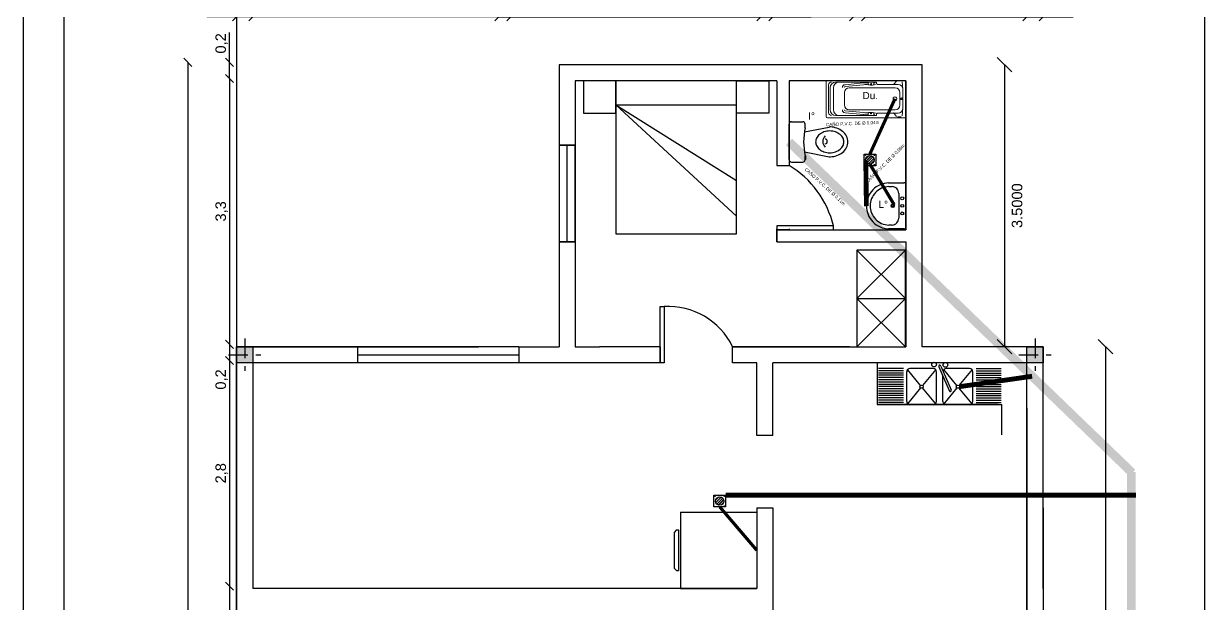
# Model space of a CAD drawing. Header units: millimetres. Extents: x 2439 to 2849, y 1282 to 1398.
# Drawn here: x 2698.82 to 2713.46, y 1345.9 to 1353.09 of the extents above; entities that cross this region are included whole.
import ezdxf

# ---------------------------------------------------------------- set-up
doc = ezdxf.new("R2010")
doc.units = ezdxf.units.MM
doc.linetypes.add('ACAD_ISO04W100', pattern=[30, 24, -3, 0, -3])
doc.linetypes.add('DASHDOT', pattern=[1, 0.5, -0.25, 0, -0.25])
for name, color, linetype in [('Desagues primarios', 1, 'Continuous'), ('Desagues secundarios', 36, 'Continuous'), ('HA', 80, 'Continuous'), ('Muro', 3, 'Continuous'), ('S.SECUNDARIO', 32, 'Continuous'), ('Ventanas', 6, 'Continuous')]:
    doc.layers.add(name, color=color, linetype=linetype)
doc.styles.get("Standard").update_dxf_attribs({"font": 'arial.ttf'})
doc.dimstyles.new('Joel', dxfattribs={"dimtxt": 0.13, "dimasz": 0.1, "dimexe": 1.25, "dimexo": 0.625, "dimgap": 0.0176, "dimtad": 1, "dimtxsty": 'Standard', "dimblk": 'OBLIQUE', "dimcen": 2.5, "dimse1": 1, "dimse2": 1, "dimclre": 256, "dimadec": 0, "dimazin": 0, "dimtfac": 1, "dimtmove": 0, "dimatfit": 3, "dimldrblk": 'OBLIQUE', "dimfxl": 1, "dimarcsym": 0})
doc.dimstyles.get("Standard").update_dxf_attribs({"dimtxt": 0.13, "dimasz": 0.18, "dimexe": 0.18, "dimexo": 0.0625, "dimgap": 0.09, "dimtad": 2, "dimdec": 4, "dimzin": 0, "dimdsep": 46, "dimtxsty": 'Standard', "dimblk": 'OBLIQUE', "dimcen": 0.09, "dimse1": 1, "dimse2": 1, "dimadec": 0, "dimazin": 0, "dimtfac": 1, "dimtdec": 4, "dimtofl": 0, "dimtmove": 1, "dimatfit": 0, "dimldrblk": 'OBLIQUE', "dimfxl": 1, "dimtolj": 1, "dimtzin": 0, "dimarcsym": 0})

# ---------------------------------------------------------------- blocks, each defined once
blk = doc.blocks.new('MATRI-01')
for p, q in [((-0.736, 0.984), (-1.136, 0.984)), ((-1.136, 0.984), (-1.136, 0.584)), ((0.764, 0.984), (-0.736, 0.984)), ((-0.736, 0.984), (-0.736, -0.916)), ((-0.736, 0.584), (-0.736, 0.984)), ((0.764, -0.916), (0.764, 0.984)), ((0.764, 0.984), (1.164, 0.984)), ((0.764, 0.584), (0.764, 0.984)), ((1.164, 0.984), (1.164, 0.584)), ((-0.736, 0.684), (0.764, 0.684)), ((-0.736, 0.684), (0.764, -0.255)), ((-0.736, 0.684), (0.764, -0.695)), ((-1.136, 0.584), (-0.736, 0.584)), ((1.164, 0.584), (0.764, 0.584)), ((-0.736, -0.916), (0.764, -0.916))]:
    blk.add_line(p, q)
blk = doc.blocks.new('Armario chico')
for points in [[(2.101, -0.462), (0.901, -0.462), (0.901, -1.062), (2.101, -1.062), (2.101, -0.462)], [(0.901, -0.462), (1.501, -1.062)], [(1.501, -0.462), (0.901, -1.062)], [(1.501, -0.462), (1.501, -1.062)], [(1.501, -0.462), (2.101, -1.062)], [(2.101, -0.462), (1.501, -1.062)]]:
    blk.add_lwpolyline(points)
blk = doc.blocks.new('Col20x20')
at = {"layer": 'HA'}
h = blk.add_hatch(color=256, dxfattribs=at)
h.dxf.hatch_style = 1
h.paths.add_polyline_path([(-0.1, 0.1), (-0.1, -0.1), (0.1, -0.1), (0.1, 0.1)])
for p, q in [((-0.1, 0.1), (0.1, 0.1)), ((-0.1, -0.1), (-0.1, 0.1)), ((0.1, 0.1), (-0.1, 0.1)), ((0.1, 0.1), (0.1, -0.1)), ((0.1, -0.1), (-0.1, -0.1))]:
    blk.add_line(p, q)
at = {"linetype": 'ACAD_ISO04W100', "ltscale": 0.01}
for points in [[(0, 0.2), (0, -0.2)], [(-0.2, 0), (0.2, 0)]]:
    blk.add_lwpolyline(points, dxfattribs=at)
blk = doc.blocks.new('LAVADORA')
for p, q in [((-0.3, -0.6), (-0.3, 0)), ((-0.3, 0), (0.3, 0)), ((0.3, -0.6), (0.3, 0)), ((-0.3, -0.6), (0.3, -0.6)), ((-0.16, -0.615), (0.16, -0.615)), ((-0.16, -0.63), (-0.16, -0.615)), ((-0.16, -0.63), (-0.14, -0.65)), ((0.16, -0.63), (0.14, -0.65)), ((0.16, -0.63), (0.16, -0.615)), ((-0.14, -0.65), (0.14, -0.65))]:
    blk.add_line(p, q)
blk = doc.blocks.new('_Oblique')
at = {"color": 0, "linetype": 'ByBlock', "lineweight": -2}
blk.add_line((-0.5, -0.5), (0.5, 0.5), dxfattribs=at)
blk = doc.blocks.new('*D10')
at = {"color": 0, "lineweight": -2, "transparency": 16777216}
blk.add_line((2710.978, 1352.583), (2710.978, 1349.083), dxfattribs=at)
at = {"layer": 'Defpoints', "color": 0, "transparency": 16777216}
for p in [(2709.956, 1352.583), (2709.956, 1349.083), (2710.978, 1349.083)]:
    blk.add_point(p, dxfattribs=at)
at = {"color": 0, "lineweight": -2, "transparency": 16777216, "xscale": 0.18, "yscale": 0.18, "zscale": 0.18}
for p, rotation in [((2710.978, 1352.583), 90), ((2710.978, 1349.083), 270)]:
    blk.add_blockref('_Oblique', p, dxfattribs=dict(at, rotation=rotation))
at = {"color": 0, "transparency": 16777216, "insert": (2711.134, 1350.833), "char_height": 0.13, "attachment_point": 5, "rotation": 90}
blk.add_mtext('\\A1;3.5000', dxfattribs=at)
blk = doc.blocks.new('*D11')
at = {"color": 0, "lineweight": -2, "transparency": 16777216}
blk.add_line((2712.23, 1349.083), (2712.23, 1334.67), dxfattribs=at)
at = {"layer": 'Defpoints', "color": 0, "transparency": 16777216}
for p in [(2711.456, 1349.083), (2711.456, 1334.67), (2712.23, 1334.67)]:
    blk.add_point(p, dxfattribs=at)
at = {"color": 0, "lineweight": -2, "transparency": 16777216, "xscale": 0.18, "yscale": 0.18, "zscale": 0.18}
for p, rotation in [((2712.23, 1349.083), 90), ((2712.23, 1334.67), 270)]:
    blk.add_blockref('_Oblique', p, dxfattribs=dict(at, rotation=rotation))
at = {"color": 0, "transparency": 16777216, "insert": (2712.386, 1341.876), "char_height": 0.13, "attachment_point": 5, "rotation": 90}
blk.add_mtext('\\A1;14.4130', dxfattribs=at)
blk = doc.blocks.new('TARJA')
for p, q in [((-0.45, 0.524), (-0.76, 0.524)), ((-0.45, 0.496), (-0.76, 0.496)), ((-0.45, 0.468), (-0.76, 0.468)), ((-0.45, 0.44), (-0.76, 0.44)), ((-0.41, 0.486), (-0.41, 0.116)), ((-0.4, 0.513), (-0.238, 0.316)), ((-0.37, 0.526), (-0.08, 0.526)), ((-0.212, 0.316), (-0.051, 0.513)), ((-0.04, 0.486), (-0.04, 0.171)), ((0.04, 0.486), (0.04, 0.116)), ((0.05, 0.513), (0.212, 0.316)), ((0.08, 0.526), (0.37, 0.526)), ((0.238, 0.316), (0.399, 0.513)), ((0.41, 0.486), (0.41, 0.116)), ((0.45, 0.524), (0.76, 0.524)), ((0.45, 0.496), (0.76, 0.496)), ((0.45, 0.468), (0.76, 0.468)), ((0.45, 0.44), (0.76, 0.44)), ((-0.45, 0.412), (-0.76, 0.412)), ((-0.45, 0.384), (-0.76, 0.384)), ((-0.45, 0.356), (-0.76, 0.356)), ((-0.45, 0.328), (-0.76, 0.328)), ((-0.45, 0.3), (-0.76, 0.3)), ((-0.013, 0.046), (-0.14, 0.339)), ((0.01, 0.056), (-0.117, 0.349)), ((0.45, 0.412), (0.76, 0.412)), ((0.45, 0.384), (0.76, 0.384)), ((0.45, 0.356), (0.76, 0.356)), ((0.45, 0.328), (0.76, 0.328)), ((0.45, 0.3), (0.76, 0.3)), ((-0.45, 0.272), (-0.76, 0.272)), ((-0.45, 0.244), (-0.76, 0.244)), ((-0.45, 0.216), (-0.76, 0.216)), ((-0.45, 0.188), (-0.76, 0.188)), ((-0.45, 0.16), (-0.76, 0.16)), ((-0.4, 0.089), (-0.238, 0.285)), ((-0.212, 0.285), (-0.051, 0.089)), ((0.05, 0.089), (0.212, 0.285)), ((0.238, 0.285), (0.399, 0.089)), ((0.45, 0.272), (0.76, 0.272)), ((0.45, 0.244), (0.76, 0.244)), ((0.45, 0.216), (0.76, 0.216)), ((0.45, 0.188), (0.76, 0.188)), ((0.45, 0.16), (0.76, 0.16)), ((-0.45, 0.132), (-0.76, 0.132)), ((-0.45, 0.104), (-0.76, 0.104)), ((-0.45, 0.076), (-0.76, 0.076)), ((-0.37, 0.076), (-0.08, 0.076)), ((0.08, 0.076), (0.37, 0.076)), ((0.45, 0.132), (0.76, 0.132)), ((0.45, 0.104), (0.76, 0.104)), ((0.45, 0.076), (0.76, 0.076))]:
    blk.add_line(p, q)
for centre, radius in [((-0.225, 0.301), 0.02), ((0.225, 0.301), 0.02), ((-0.071, 0.031), 0.0289), ((0.071, 0.027), 0.0289)]:
    blk.add_circle(centre, radius)
for centre, radius, start, end in [((-0.37, 0.486), 0.04, 89.9999, 179.9999), ((-0.08, 0.486), 0.04, 359.9999, 89.9999), ((0.08, 0.486), 0.04, 89.9999, 179.9999), ((0.37, 0.486), 0.04, 359.9999, 89.9999), ((-0.13, 0.348), 0.0134, 3.3944, 221.8621), ((-0.37, 0.116), 0.04, 179.9999, 269.9999), ((-0.08, 0.116), 0.04, 269.9999, 350.0333), ((0, 0.047), 0.0134, 184.9182, 43.3859), ((0.08, 0.116), 0.04, 179.9999, 269.9999), ((0.37, 0.116), 0.04, 269.9999, 359.9999)]:
    blk.add_arc(centre, radius, start, end)
blk = doc.blocks.new('OLIMPICO')
for p, q in [((-0.22, 0), (0.22, 0)), ((-0.25, -0.03), (-0.25, -0.17)), ((0.25, -0.03), (0.25, -0.17)), ((-0.22, -0.21), (-0.22, -0.2)), ((-0.22, -0.2), (-0.174, -0.2)), ((-0.22, -0.21), (-0.174, -0.21)), ((-0.125, -0.19), (-0.184, -0.498)), ((-0.174, -0.21), (-0.174, -0.2)), ((0.125, -0.19), (0.184, -0.498)), ((0.174, -0.2), (0.22, -0.2))]:
    blk.add_line(p, q)
blk.add_lwpolyline([(0.135, -0.505, 0.082248), (0.123, -0.433, 0.090216), (0.092, -0.378, 0.104374), (0.046, -0.341, 0.117198), (0, -0.33, 0.117198), (-0.046, -0.341, 0.104374), (-0.092, -0.378, 0.090216), (-0.123, -0.433, 0.082248), (-0.135, -0.505, 0.082248), (-0.123, -0.577, 0.090216), (-0.092, -0.632, 0.104374), (-0.046, -0.669, 0.117198), (0, -0.68, 0.117198), (0.046, -0.669, 0.104374), (0.092, -0.632, 0.090216), (0.123, -0.577, 0.082248)], format="xyb", close=True)
for centre, radius, start, end in [((-0.22, -0.03), 0.03, 90, 180), ((0.22, -0.03), 0.03, 0, 90), ((-0.22, -0.17), 0.03, 180, 270), ((0, -0.959), 0.778, 77.0459, 102.9541), ((0.22, -0.17), 0.03, 270, 360), ((0.004, -0.515), 0.0974, 44.2364, 135.7636), ((-0.115, -0.511), 0.0699, 169.2058, 181.7274), ((0.088, -0.505), 0.273, 181.7274, 198.8076), ((0.005, -0.443), 0.0312, 191.104, 348.884), ((-0.088, -0.505), 0.273, 341.1924, 358.2726), ((0.115, -0.511), 0.0699, 358.2726, 10.7942), ((0.045, -0.52), 0.227, 198.8076, 219.4278), ((0.017, -0.542), 0.192, 219.4278, 243.2623), ((0, -0.577), 0.153, 243.2623, 270), ((0, -0.577), 0.153, 270, 296.7377), ((-0.017, -0.542), 0.192, 296.7377, 320.5722), ((-0.045, -0.52), 0.227, 320.5722, 341.1924)]:
    blk.add_arc(centre, radius, start, end)
blk = doc.blocks.new('*D42')
at = {"color": 0, "lineweight": -2, "transparency": 16777216}
for p, q in [((2701.456, 1353.175), (2701.086, 1353.175)), ((2701.656, 1353.175), (2701.456, 1353.175))]:
    blk.add_line(p, q, dxfattribs=at)
at = {"layer": 'Defpoints', "color": 0, "transparency": 16777216}
for p in [(2701.456, 1353.175), (2701.456, 1349.112), (2701.656, 1349.112)]:
    blk.add_point(p, dxfattribs=at)
at = {"color": 0, "lineweight": -2, "transparency": 16777216, "xscale": 0.1, "yscale": 0.1, "zscale": 0.1, "rotation": 180}
blk.add_blockref('_Oblique', (2701.456, 1353.175), dxfattribs=at)
at = {"color": 0, "lineweight": -2, "transparency": 16777216, "xscale": 0.1, "yscale": 0.1, "zscale": 0.1}
blk.add_blockref('_Oblique', (2701.656, 1353.175), dxfattribs=at)
at = {"color": 0, "transparency": 16777216, "insert": (2701.221, 1353.27), "char_height": 0.13, "attachment_point": 5}
blk.add_mtext('0,2', dxfattribs=at)
blk = doc.blocks.new('*D43')
at = {"color": 0, "lineweight": -2, "transparency": 16777216}
blk.add_line((2704.706, 1353.175), (2701.656, 1353.175), dxfattribs=at)
at = {"layer": 'Defpoints', "color": 0, "transparency": 16777216}
for p in [(2701.656, 1353.175), (2701.656, 1345.912), (2704.706, 1345.912)]:
    blk.add_point(p, dxfattribs=at)
at = {"color": 0, "lineweight": -2, "transparency": 16777216, "xscale": 0.1, "yscale": 0.1, "zscale": 0.1, "rotation": 180}
blk.add_blockref('_Oblique', (2701.656, 1353.175), dxfattribs=at)
at = {"color": 0, "lineweight": -2, "transparency": 16777216, "xscale": 0.1, "yscale": 0.1, "zscale": 0.1}
blk.add_blockref('_Oblique', (2704.706, 1353.175), dxfattribs=at)
at = {"color": 0, "transparency": 16777216, "insert": (2703.181, 1353.27), "char_height": 0.13, "attachment_point": 5}
blk.add_mtext('3,05', dxfattribs=at)
blk = doc.blocks.new('*D44')
at = {"color": 0, "lineweight": -2, "transparency": 16777216}
for p, q in [((2704.706, 1353.175), (2704.856, 1353.175)), ((2704.856, 1353.175), (2705.33, 1353.175))]:
    blk.add_line(p, q, dxfattribs=at)
at = {"layer": 'Defpoints', "color": 0, "transparency": 16777216}
for p in [(2704.856, 1353.175), (2704.706, 1345.912), (2704.856, 1345.912)]:
    blk.add_point(p, dxfattribs=at)
at = {"color": 0, "lineweight": -2, "transparency": 16777216, "xscale": 0.1, "yscale": 0.1, "zscale": 0.1, "rotation": 180}
blk.add_blockref('_Oblique', (2704.706, 1353.175), dxfattribs=at)
at = {"color": 0, "lineweight": -2, "transparency": 16777216, "xscale": 0.1, "yscale": 0.1, "zscale": 0.1}
blk.add_blockref('_Oblique', (2704.856, 1353.175), dxfattribs=at)
at = {"color": 0, "transparency": 16777216, "insert": (2705.143, 1353.27), "char_height": 0.13, "attachment_point": 5}
blk.add_mtext('0,15', dxfattribs=at)
blk = doc.blocks.new('*D45')
at = {"color": 0, "lineweight": -2, "transparency": 16777216}
blk.add_line((2704.856, 1353.175), (2707.956, 1353.175), dxfattribs=at)
at = {"layer": 'Defpoints', "color": 0, "transparency": 16777216}
for p in [(2707.956, 1353.175), (2704.856, 1345.912), (2707.956, 1345.912)]:
    blk.add_point(p, dxfattribs=at)
at = {"color": 0, "lineweight": -2, "transparency": 16777216, "xscale": 0.1, "yscale": 0.1, "zscale": 0.1, "rotation": 180}
blk.add_blockref('_Oblique', (2704.856, 1353.175), dxfattribs=at)
at = {"color": 0, "lineweight": -2, "transparency": 16777216, "xscale": 0.1, "yscale": 0.1, "zscale": 0.1}
blk.add_blockref('_Oblique', (2707.956, 1353.175), dxfattribs=at)
at = {"color": 0, "transparency": 16777216, "insert": (2706.406, 1353.27), "char_height": 0.13, "attachment_point": 5}
blk.add_mtext('3,1', dxfattribs=at)
blk = doc.blocks.new('*D46')
at = {"color": 0, "lineweight": -2, "transparency": 16777216}
for p, q in [((2707.956, 1353.175), (2708.106, 1353.175)), ((2708.106, 1353.175), (2708.58, 1353.175))]:
    blk.add_line(p, q, dxfattribs=at)
at = {"layer": 'Defpoints', "color": 0, "transparency": 16777216}
for p in [(2708.106, 1353.175), (2707.956, 1345.912), (2708.106, 1345.912)]:
    blk.add_point(p, dxfattribs=at)
at = {"color": 0, "lineweight": -2, "transparency": 16777216, "xscale": 0.1, "yscale": 0.1, "zscale": 0.1, "rotation": 180}
blk.add_blockref('_Oblique', (2707.956, 1353.175), dxfattribs=at)
at = {"color": 0, "lineweight": -2, "transparency": 16777216, "xscale": 0.1, "yscale": 0.1, "zscale": 0.1}
blk.add_blockref('_Oblique', (2708.106, 1353.175), dxfattribs=at)
at = {"color": 0, "transparency": 16777216, "insert": (2708.393, 1353.27), "char_height": 0.13, "attachment_point": 5}
blk.add_mtext('0,15', dxfattribs=at)
blk = doc.blocks.new('*D47')
at = {"color": 0, "lineweight": -2, "transparency": 16777216}
blk.add_line((2709.106, 1353.175), (2708.106, 1353.175), dxfattribs=at)
at = {"layer": 'Defpoints', "color": 0, "transparency": 16777216}
for p in [(2708.106, 1353.175), (2708.106, 1340.199), (2709.106, 1340.199)]:
    blk.add_point(p, dxfattribs=at)
at = {"color": 0, "lineweight": -2, "transparency": 16777216, "xscale": 0.1, "yscale": 0.1, "zscale": 0.1, "rotation": 180}
blk.add_blockref('_Oblique', (2708.106, 1353.175), dxfattribs=at)
at = {"color": 0, "lineweight": -2, "transparency": 16777216, "xscale": 0.1, "yscale": 0.1, "zscale": 0.1}
blk.add_blockref('_Oblique', (2709.106, 1353.175), dxfattribs=at)
at = {"color": 0, "transparency": 16777216, "insert": (2708.606, 1353.258), "char_height": 0.13, "attachment_point": 5}
blk.add_mtext('1', dxfattribs=at)
blk = doc.blocks.new('*D48')
at = {"color": 0, "lineweight": -2, "transparency": 16777216}
for p, q in [((2709.106, 1353.175), (2708.632, 1353.175)), ((2709.256, 1353.175), (2709.106, 1353.175))]:
    blk.add_line(p, q, dxfattribs=at)
at = {"layer": 'Defpoints', "color": 0, "transparency": 16777216}
for p in [(2709.106, 1353.175), (2709.106, 1340.049), (2709.256, 1340.049)]:
    blk.add_point(p, dxfattribs=at)
at = {"color": 0, "lineweight": -2, "transparency": 16777216, "xscale": 0.1, "yscale": 0.1, "zscale": 0.1, "rotation": 180}
blk.add_blockref('_Oblique', (2709.106, 1353.175), dxfattribs=at)
at = {"color": 0, "lineweight": -2, "transparency": 16777216, "xscale": 0.1, "yscale": 0.1, "zscale": 0.1}
blk.add_blockref('_Oblique', (2709.256, 1353.175), dxfattribs=at)
at = {"color": 0, "transparency": 16777216, "insert": (2708.819, 1353.27), "char_height": 0.13, "attachment_point": 5}
blk.add_mtext('0,15', dxfattribs=at)
blk = doc.blocks.new('*D49')
at = {"color": 0, "lineweight": -2, "transparency": 16777216}
blk.add_line((2709.256, 1353.175), (2711.256, 1353.175), dxfattribs=at)
at = {"layer": 'Defpoints', "color": 0, "transparency": 16777216}
for p in [(2711.256, 1353.175), (2709.256, 1340.049), (2711.256, 1340.049)]:
    blk.add_point(p, dxfattribs=at)
at = {"color": 0, "lineweight": -2, "transparency": 16777216, "xscale": 0.1, "yscale": 0.1, "zscale": 0.1, "rotation": 180}
blk.add_blockref('_Oblique', (2709.256, 1353.175), dxfattribs=at)
at = {"color": 0, "lineweight": -2, "transparency": 16777216, "xscale": 0.1, "yscale": 0.1, "zscale": 0.1}
blk.add_blockref('_Oblique', (2711.256, 1353.175), dxfattribs=at)
at = {"color": 0, "transparency": 16777216, "insert": (2710.256, 1353.258), "char_height": 0.13, "attachment_point": 5}
blk.add_mtext('2', dxfattribs=at)
blk = doc.blocks.new('*D50')
at = {"color": 0, "lineweight": -2, "transparency": 16777216}
for p, q in [((2711.256, 1353.175), (2711.456, 1353.175)), ((2711.456, 1353.175), (2711.827, 1353.175))]:
    blk.add_line(p, q, dxfattribs=at)
at = {"layer": 'Defpoints', "color": 0, "transparency": 16777216}
for p in [(2711.456, 1353.175), (2711.256, 1348.912), (2711.456, 1348.912)]:
    blk.add_point(p, dxfattribs=at)
at = {"color": 0, "lineweight": -2, "transparency": 16777216, "xscale": 0.1, "yscale": 0.1, "zscale": 0.1, "rotation": 180}
blk.add_blockref('_Oblique', (2711.256, 1353.175), dxfattribs=at)
at = {"color": 0, "lineweight": -2, "transparency": 16777216, "xscale": 0.1, "yscale": 0.1, "zscale": 0.1}
blk.add_blockref('_Oblique', (2711.456, 1353.175), dxfattribs=at)
at = {"color": 0, "transparency": 16777216, "insert": (2711.691, 1353.27), "char_height": 0.13, "attachment_point": 5}
blk.add_mtext('0,2', dxfattribs=at)
blk = doc.blocks.new('*D51')
at = {"color": 0, "lineweight": -2, "transparency": 16777216}
for p, q in [((2701.367, 1352.612), (2701.367, 1352.982)), ((2701.367, 1352.412), (2701.367, 1352.612))]:
    blk.add_line(p, q, dxfattribs=at)
at = {"layer": 'Defpoints', "color": 0, "transparency": 16777216}
for p in [(2701.367, 1352.612), (2706.126, 1352.612), (2706.126, 1352.412)]:
    blk.add_point(p, dxfattribs=at)
at = {"color": 0, "lineweight": -2, "transparency": 16777216, "xscale": 0.1, "yscale": 0.1, "zscale": 0.1}
for p, rotation in [((2701.367, 1352.612), 90), ((2701.367, 1352.412), 270)]:
    blk.add_blockref('_Oblique', p, dxfattribs=dict(at, rotation=rotation))
at = {"color": 0, "transparency": 16777216, "insert": (2701.271, 1352.847), "char_height": 0.13, "attachment_point": 5, "rotation": 90}
blk.add_mtext('0,2', dxfattribs=at)
blk = doc.blocks.new('*D52')
at = {"color": 0, "lineweight": -2, "transparency": 16777216}
blk.add_line((2701.367, 1352.412), (2701.367, 1349.112), dxfattribs=at)
at = {"layer": 'Defpoints', "color": 0, "transparency": 16777216}
for p in [(2706.126, 1352.412), (2701.367, 1349.112), (2706.126, 1349.112)]:
    blk.add_point(p, dxfattribs=at)
at = {"color": 0, "lineweight": -2, "transparency": 16777216, "xscale": 0.1, "yscale": 0.1, "zscale": 0.1}
for p, rotation in [((2701.367, 1352.412), 90), ((2701.367, 1349.112), 270)]:
    blk.add_blockref('_Oblique', p, dxfattribs=dict(at, rotation=rotation))
at = {"color": 0, "transparency": 16777216, "insert": (2701.271, 1350.762), "char_height": 0.13, "attachment_point": 5, "rotation": 90}
blk.add_mtext('3,3', dxfattribs=at)
blk = doc.blocks.new('*D53')
at = {"color": 0, "lineweight": -2, "transparency": 16777216}
for p, q in [((2701.367, 1349.112), (2701.367, 1348.912)), ((2701.367, 1348.912), (2701.367, 1348.541))]:
    blk.add_line(p, q, dxfattribs=at)
at = {"layer": 'Defpoints', "color": 0, "transparency": 16777216}
for p in [(2706.126, 1349.112), (2701.367, 1348.912), (2706.126, 1348.912)]:
    blk.add_point(p, dxfattribs=at)
at = {"color": 0, "lineweight": -2, "transparency": 16777216, "xscale": 0.1, "yscale": 0.1, "zscale": 0.1}
for p, rotation in [((2701.367, 1349.112), 90), ((2701.367, 1348.912), 270)]:
    blk.add_blockref('_Oblique', p, dxfattribs=dict(at, rotation=rotation))
at = {"color": 0, "transparency": 16777216, "insert": (2701.271, 1348.676), "char_height": 0.13, "attachment_point": 5, "rotation": 90}
blk.add_mtext('0,2', dxfattribs=at)
blk = doc.blocks.new('*D54')
at = {"color": 0, "lineweight": -2, "transparency": 16777216}
blk.add_line((2701.367, 1348.912), (2701.367, 1346.112), dxfattribs=at)
at = {"layer": 'Defpoints', "color": 0, "transparency": 16777216}
for p in [(2707.176, 1348.912), (2701.367, 1346.112), (2707.176, 1346.112)]:
    blk.add_point(p, dxfattribs=at)
at = {"color": 0, "lineweight": -2, "transparency": 16777216, "xscale": 0.1, "yscale": 0.1, "zscale": 0.1}
for p, rotation in [((2701.367, 1348.912), 90), ((2701.367, 1346.112), 270)]:
    blk.add_blockref('_Oblique', p, dxfattribs=dict(at, rotation=rotation))
at = {"color": 0, "transparency": 16777216, "insert": (2701.271, 1347.512), "char_height": 0.13, "attachment_point": 5, "rotation": 90}
blk.add_mtext('2,8', dxfattribs=at)
blk = doc.blocks.new('*D55')
at = {"color": 0, "lineweight": -2, "transparency": 16777216}
blk.add_line((2701.367, 1346.112), (2701.367, 1345.126), dxfattribs=at)
at = {"layer": 'Defpoints', "color": 0, "transparency": 16777216}
for p in [(2708.576, 1346.112), (2701.367, 1345.126), (2708.576, 1345.126)]:
    blk.add_point(p, dxfattribs=at)
at = {"color": 0, "lineweight": -2, "transparency": 16777216, "xscale": 0.1, "yscale": 0.1, "zscale": 0.1}
for p, rotation in [((2701.367, 1346.112), 90), ((2701.367, 1345.126), 270)]:
    blk.add_blockref('_Oblique', p, dxfattribs=dict(at, rotation=rotation))
at = {"color": 0, "transparency": 16777216, "insert": (2701.271, 1345.619), "char_height": 0.13, "attachment_point": 5, "rotation": 90}
blk.add_mtext('0,99', dxfattribs=at)
blk = doc.blocks.new('*D61')
at = {"color": 0, "lineweight": -2, "transparency": 16777216}
blk.add_line((2700.852, 1352.612), (2700.852, 1334.699), dxfattribs=at)
at = {"layer": 'Defpoints', "color": 0, "transparency": 16777216}
for p in [(2705.926, 1352.612), (2700.852, 1334.699), (2705.926, 1334.699)]:
    blk.add_point(p, dxfattribs=at)
at = {"color": 0, "lineweight": -2, "transparency": 16777216, "xscale": 0.1, "yscale": 0.1, "zscale": 0.1}
for p, rotation in [((2700.852, 1352.612), 90), ((2700.852, 1334.699), 270)]:
    blk.add_blockref('_Oblique', p, dxfattribs=dict(at, rotation=rotation))
at = {"color": 0, "transparency": 16777216, "insert": (2700.756, 1343.655), "char_height": 0.13, "attachment_point": 5, "rotation": 90}
blk.add_mtext('17,91', dxfattribs=at)
blk = doc.blocks.new('*D41')
at = {"color": 0, "lineweight": -2, "transparency": 16777216}
blk.add_line((2711.926, 1353.718), (2701.926, 1353.718), dxfattribs=at)
at = {"layer": 'Defpoints', "color": 0, "transparency": 16777216}
for p in [(2701.926, 1353.718), (2701.926, 1349.112), (2711.926, 1349.112)]:
    blk.add_point(p, dxfattribs=at)
at = {"color": 0, "lineweight": -2, "transparency": 16777216, "xscale": 0.1, "yscale": 0.1, "zscale": 0.1, "rotation": 180}
blk.add_blockref('_Oblique', (2701.926, 1353.718), dxfattribs=at)
at = {"color": 0, "lineweight": -2, "transparency": 16777216, "xscale": 0.1, "yscale": 0.1, "zscale": 0.1}
blk.add_blockref('_Oblique', (2711.926, 1353.718), dxfattribs=at)
at = {"color": 0, "transparency": 16777216, "insert": (2706.926, 1353.802), "char_height": 0.13, "attachment_point": 5}
blk.add_mtext('10', dxfattribs=at)

msp = doc.modelspace()

# ---------------------------------------------------------------- hatches: boundary and pattern name
at = {"layer": 'S.SECUNDARIO', "ltscale": 0.6}
h = msp.add_hatch(dxfattribs=at)
h.set_pattern_fill('JIS_LC_8', color=256, scale=0.002891, style=0)
h.set_pattern_definition([(45, (2709.255892, 1351.348594), (-0.0159453, 0.0159453), []), (45, (2709.257048, 1351.348594), (-0.0159453, 0.0159453), [])])
h.paths.add_polyline_path([(2709.25589, 1351.40111, 1), (2709.36092, 1351.40111, 1)])
h = msp.add_hatch(dxfattribs=at)
h.set_pattern_fill('JIS_LC_8', color=256, scale=0.002891, style=0)
h.set_pattern_definition([(45, (2707.393803, 1347.115086), (-0.0159453, 0.0159453), []), (45, (2707.39496, 1347.115086), (-0.0159453, 0.0159453), [])])
h.paths.add_polyline_path([(2707.3938, 1347.1676, 1), (2707.49883, 1347.1676, 1)])

# ---------------------------------------------------------------- linework, layer by layer
at = {"ltscale": 0.01}
for p, q in [((2698.81504, 1326.2896), (2698.81504, 1357.21825)), ((2699.31504, 1356.71825), (2699.31504, 1326.7896))]:
    msp.add_line(p, q, dxfattribs=at)
for p, q in [((2701.45606, 1354.32318), (2701.45606, 1329.32318)), ((2713.45606, 1354.32318), (2713.45606, 1329.32318)), ((2709.75606, 1352.38252), (2709.45606, 1352.38252)), ((2708.15606, 1351.33252), (2708.30606, 1351.33252)), ((2709.5407, 1351.11643), (2709.7291, 1351.11643)), ((2709.75606, 1351.08947), (2709.75606, 1350.572)), ((2709.54145, 1351.07), (2709.58339, 1351.07)), ((2709.58339, 1351.07), (2709.58339, 1351.07)), ((2709.66576, 1350.98538), (2709.66576, 1350.6761)), ((2708.85606, 1350.58252), (2708.15606, 1350.58252)), ((2708.15606, 1350.58252), (2708.15606, 1350.53252)), ((2708.30606, 1350.53252), (2708.15606, 1350.53252)), ((2708.15606, 1350.53252), (2708.85606, 1350.53252)), ((2708.85606, 1350.53252), (2708.85606, 1350.58252)), ((2709.7291, 1350.54505), (2709.5407, 1350.54505)), ((2709.58339, 1350.59222), (2709.54145, 1350.59222)), ((2706.70606, 1348.88252), (2706.70606, 1349.58252)), ((2706.70606, 1349.58252), (2706.75606, 1349.58252)), ((2706.75606, 1349.58252), (2706.75606, 1348.88252)), ((2706.75606, 1348.88252), (2706.70606, 1348.88252)), ((2709.39961, 1348.88786), (2709.39961, 1348.3637)), ((2709.39961, 1348.3637), (2710.94361, 1348.3637)), ((2710.89928, 1348.3637), (2709.4148, 1348.3637)), ((2710.94361, 1347.98961), (2710.94361, 1348.3637)), ((2711.25606, 1348.31932), (2711.25606, 1345.6598))]:
    msp.add_line(p, q)
at = {"lineweight": 0}
for p, q in [((2708.76688, 1352.15982), (2708.76688, 1352.37954)), ((2708.79657, 1352.15982), (2708.79657, 1352.33203)), ((2708.81439, 1352.15982), (2708.81439, 1352.2964)), ((2708.85595, 1352.15982), (2708.85595, 1352.2964)), ((2708.88564, 1352.36766), (2709.37927, 1352.36766)), ((2709.22709, 1352.35555), (2709.00011, 1352.33425)), ((2709.23075, 1352.33203), (2709.00233, 1352.3106)), ((2709.05192, 1352.2964), (2709.62199, 1352.2964)), ((2709.28912, 1352.34333), (2709.28912, 1352.36766)), ((2709.35873, 1352.36766), (2709.35803, 1352.34183)), ((2709.40227, 1352.33797), (2709.65762, 1352.33797)), ((2709.64016, 1352.37843), (2709.60989, 1352.3436)), ((2709.6981, 1352.38252), (2709.64913, 1352.38252)), ((2709.717, 1352.27858), (2709.70995, 1352.37154)), ((2709.717, 1352.27858), (2709.717, 1352.15982)), ((2708.76688, 1352.15982), (2708.76688, 1351.9401)), ((2708.79657, 1352.15982), (2708.79657, 1351.98761)), ((2708.81439, 1352.15982), (2708.81439, 1352.02324)), ((2708.85595, 1352.15982), (2708.85595, 1352.02324)), ((2708.99253, 1352.15982), (2708.99253, 1352.23702)), ((2708.99253, 1352.15982), (2708.99253, 1352.08262)), ((2709.68137, 1352.23702), (2709.68137, 1352.15982)), ((2709.68137, 1352.08262), (2709.68137, 1352.15982)), ((2709.717, 1352.04105), (2709.717, 1352.15982)), ((2709.22853, 1351.96396), (2709.00011, 1351.98539)), ((2709.23075, 1351.98761), (2709.00233, 1352.00904)), ((2709.05192, 1352.02324), (2709.62199, 1352.02324)), ((2709.28912, 1351.97631), (2709.28912, 1351.95198)), ((2709.35855, 1351.95198), (2709.35785, 1351.9778)), ((2709.40227, 1351.98167), (2709.65762, 1351.98167)), ((2709.64016, 1351.94121), (2709.60989, 1351.97604)), ((2709.717, 1352.04105), (2709.70995, 1351.9481)), ((2708.78469, 1351.92229), (2709.75857, 1351.92229)), ((2708.88564, 1351.95198), (2709.37927, 1351.95198)), ((2709.6981, 1351.93712), (2709.64913, 1351.93712))]:
    msp.add_line(p, q, dxfattribs=at)
msp.add_lwpolyline([(2709.5407, 1351.11643, 0.19406609), (2709.34538, 1351.02934, 0.19406609), (2709.26512, 1350.83111, 0.19440588), (2709.34512, 1350.6324, 0.19440588), (2709.5407, 1350.54505)], format="xyb")
for centre in [(2709.32252, 1352.34127), (2709.32252, 1351.97837)]:
    msp.add_circle(centre, 0.00656, dxfattribs=at)
for centre, radius in [((2709.70987, 1350.92434), 0.01835), ((2709.592, 1350.83148), 0.02166), ((2709.592, 1350.83148), 0.01117), ((2709.70987, 1350.83111), 0.01797), ((2709.70987, 1350.7375), 0.01797)]:
    msp.add_circle(centre, radius)
for centre, radius, start, end in [((2708.8322, 1352.33203), 0.03563, 90, 180), ((2708.88564, 1352.2964), 0.07126, 90, 180), ((2708.92721, 1352.2964), 0.07126, 90, 180), ((2709.00344, 1352.29878), 0.03563, 95.359371, 180), ((2709.00344, 1352.29878), 0.01188, 95.359371, 180), ((2709.05192, 1352.23702), 0.05938, 90, 180), ((2709.26345, 1352.18542), 0.17397, 81.514543, 102.06232), ((2709.26345, 1352.18542), 0.15022, 77.426514, 102.573486), ((2709.301, 1352.34333), 0.01188, 180, 251.554322), ((2709.32645, 1352.46786), 0.13916, 257.426514, 292.739433), ((2709.34616, 1352.34215), 0.01188, 281.567153, 358.452808), ((2709.32645, 1352.46745), 0.11541, 286.088223, 292.739433), ((2709.37927, 1352.35578), 0.01188, 345.522488, 90), ((2709.40227, 1352.34984), 0.01188, 165.522488, 270), ((2709.60093, 1352.35139), 0.01188, 270, 319.009802), ((2709.62199, 1352.23702), 0.05938, 0, 90), ((2709.65762, 1352.27858), 0.05938, 0, 90), ((2709.61942, 1352.16023), 0.02342, 358.994734, 181.005266), ((2709.61942, 1352.15941), 0.02342, 178.994734, 1.005266), ((2709.70164, 1352.16023), 0.00935, 357.48142, 182.51858), ((2709.70164, 1352.15941), 0.00935, 177.48142, 2.51858), ((2708.8322, 1351.98761), 0.03563, 180, 270), ((2708.88564, 1352.02324), 0.07126, 180, 270), ((2708.92721, 1352.02324), 0.07126, 180, 270), ((2709.00344, 1352.02086), 0.03563, 180, 264.640629), ((2709.00344, 1352.02086), 0.01188, 180, 264.640629), ((2709.05192, 1352.08262), 0.05938, 180, 270), ((2709.26345, 1352.13422), 0.17397, 257.426514, 278.485457), ((2709.26345, 1352.13422), 0.15022, 257.426514, 282.573486), ((2709.301, 1351.97631), 0.01188, 108.445678, 180), ((2709.32645, 1351.85178), 0.13916, 67.260567, 102.573486), ((2709.34598, 1351.97748), 0.01188, 1.547192, 78.432847), ((2709.32627, 1351.8532), 0.11541, 67.260567, 73.926191), ((2709.37927, 1351.96386), 0.01188, 270, 14.477512), ((2709.40227, 1351.96979), 0.01188, 90, 194.477512), ((2709.62199, 1352.08262), 0.05938, 270, 0), ((2709.65762, 1352.04105), 0.05938, 270, 0), ((2708.78469, 1351.9401), 0.01781, 180, 270)]:
    msp.add_arc(centre, radius, start, end, dxfattribs=at)
for centre, radius, start, end in [((2709.60093, 1351.96825), 0.01188, 40.990198, 90), ((2707.68924, 1350.30351), 1.19972, 13.447727, 59.059948), ((2709.7291, 1351.08947), 0.02696, 0, 90), ((2709.55139, 1350.83111), 0.23909, 136.19158, 180), ((2709.55139, 1350.83111), 0.23909, 92.383161, 136.19158), ((2709.58233, 1350.98656), 0.08344, 359.187146, 89.271356), ((2709.55139, 1350.83111), 0.23909, 180, 223.80842), ((2709.55139, 1350.83111), 0.23909, 223.80842, 267.616839), ((2709.58233, 1350.67641), 0.08344, 270.728644, 0.812854), ((2709.7291, 1350.572), 0.02696, 270, 0), ((2706.80097, 1348.68637), 0.89728, 26.199879, 92.869031)]:
    msp.add_arc(centre, radius, start, end)
at = {"layer": 'Desagues primarios'}
for points, const_width in [([(2708.30606, 1351.62467), (2712.56136, 1347.51724)], 0.11), ([(2709.25753, 1351.38848), (2709.26515, 1350.82686)], 0.06), ([(2710.4198, 1348.5867), (2711.31978, 1348.71568)], 0.06), ([(2712.55027, 1347.52794), (2712.55027, 1336.49618)], 0.11), ([(2707.51859, 1347.23988), (2712.60974, 1347.23988)], 0.06)]:
    msp.add_lwpolyline(points, dxfattribs=dict(at, const_width=const_width))
at = {"layer": 'Desagues secundarios', "const_width": 0.04}
for points in [[(2709.61942, 1352.16023), (2709.30841, 1351.47338)], [(2709.30841, 1351.34868), (2709.61059, 1350.84259)], [(2707.44632, 1347.09532), (2707.90606, 1346.55601)]]:
    msp.add_lwpolyline(points, dxfattribs=at)
at = {"layer": 'Muro'}
for p, q in [((2709.95606, 1352.58252), (2705.45606, 1352.58252)), ((2705.45606, 1352.58252), (2705.45606, 1349.08252)), ((2708.15606, 1352.38252), (2705.65606, 1352.38252)), ((2705.65606, 1352.38252), (2705.65606, 1349.08252)), ((2708.15606, 1352.38252), (2708.15606, 1351.33252)), ((2709.75606, 1352.38252), (2708.30606, 1352.38252)), ((2709.75606, 1352.38252), (2708.30606, 1352.38252)), ((2708.30606, 1352.38252), (2708.30606, 1351.33252)), ((2709.75606, 1352.38252), (2709.75606, 1350.53252)), ((2709.75606, 1351.51763), (2709.75606, 1352.38252)), ((2708.15606, 1350.54505), (2708.15606, 1350.38252)), ((2708.15606, 1350.38252), (2708.15606, 1350.54505)), ((2708.30606, 1350.54505), (2708.30606, 1350.53252)), ((2708.30606, 1350.53252), (2709.75606, 1350.53252)), ((2708.15606, 1350.38252), (2709.75606, 1350.38252)), ((2709.75606, 1350.38252), (2709.75606, 1349.08252)), ((2704.45606, 1349.08252), (2701.45606, 1349.08252)), ((2701.45606, 1349.08252), (2704.45606, 1349.08252)), ((2701.45606, 1334.66954), (2701.45606, 1349.08252)), ((2704.95606, 1349.08252), (2705.45606, 1349.08252)), ((2705.65606, 1349.08252), (2705.95606, 1349.08252)), ((2706.70606, 1349.08252), (2705.95606, 1349.08252)), ((2706.70606, 1349.08252), (2706.70606, 1348.88252)), ((2707.60606, 1349.08252), (2709.75606, 1349.08252)), ((2709.05606, 1349.08252), (2707.60606, 1349.08252)), ((2707.60606, 1348.88252), (2707.60606, 1349.08252)), ((2711.45606, 1349.08252), (2709.95606, 1349.08252)), ((2711.45606, 1349.08252), (2709.95606, 1349.08252)), ((2701.65606, 1348.88252), (2701.65606, 1346.08252)), ((2704.45606, 1348.88252), (2701.65606, 1348.88252)), ((2706.70606, 1348.88252), (2704.45606, 1348.88252)), ((2706.70606, 1348.88252), (2705.95606, 1348.88252)), ((2707.70606, 1348.88252), (2707.60606, 1348.88252)), ((2707.90606, 1348.88252), (2707.60606, 1348.88252)), ((2707.90606, 1348.88252), (2707.60606, 1348.88252)), ((2707.70606, 1348.88252), (2707.65606, 1348.88252)), ((2707.90606, 1347.98252), (2707.90606, 1348.88252)), ((2711.25606, 1348.88252), (2708.10606, 1348.88252)), ((2709.05606, 1348.88252), (2708.10606, 1348.88252)), ((2708.10606, 1347.98252), (2708.10606, 1348.88252)), ((2708.10606, 1347.98252), (2707.90606, 1347.98252)), ((2701.45606, 1347.08252), (2701.45606, 1345.08252)), ((2707.90606, 1347.08252), (2708.10606, 1347.08252)), ((2711.45606, 1347.08252), (2711.45606, 1334.66954)), ((2702.28768, 1346.08252), (2702.28768, 1346.08252)), ((2708.10606, 1346.08252), (2708.10606, 1339.16954))]:
    msp.add_line(p, q, dxfattribs=at)
for points in [[(2709.95606, 1349.08252), (2709.95606, 1352.58252)], [(2709.75606, 1350.53252), (2709.75606, 1352.38252)], [(2707.60606, 1349.08252), (2709.75606, 1349.08252)], [(2711.45606, 1346.08252), (2711.45606, 1349.08252)], [(2711.25606, 1345.0966), (2711.25606, 1348.88252)], [(2707.90606, 1347.08252), (2707.90606, 1346.08252)], [(2708.10606, 1347.08252), (2708.10606, 1346.08252)], [(2707.90606, 1346.08252), (2701.65606, 1346.08252)]]:
    msp.add_lwpolyline(points, dxfattribs=at)
at = {"layer": 'S.SECUNDARIO'}
for p, q in [((2709.23613, 1351.47338), (2709.38068, 1351.47338)), ((2709.23613, 1351.32883), (2709.23613, 1351.47338)), ((2709.38068, 1351.47338), (2709.38068, 1351.32883)), ((2709.38068, 1351.32883), (2709.23613, 1351.32883)), ((2707.37404, 1347.23988), (2707.51859, 1347.23988)), ((2707.37404, 1347.09532), (2707.37404, 1347.23988)), ((2707.51859, 1347.23988), (2707.51859, 1347.09532)), ((2707.51859, 1347.09532), (2707.37404, 1347.09532))]:
    msp.add_line(p, q, dxfattribs=at)
at = {"layer": 'S.SECUNDARIO', "ltscale": 0.6}
for centre in [(2709.25136, 1351.45864), (2709.36538, 1351.45864), (2709.36538, 1351.33988), (2707.38927, 1347.22513), (2707.50329, 1347.22513), (2707.50329, 1347.10638)]:
    msp.add_circle(centre, 0.00307, dxfattribs=at)
at = {"layer": 'S.SECUNDARIO'}
for centre in [(2709.30841, 1351.40111), (2707.44632, 1347.1676)]:
    msp.add_circle(centre, 0.05243, dxfattribs=at)
at = {"layer": 'Ventanas'}
for p, q in [((2705.45606, 1351.58252), (2705.65606, 1351.58252)), ((2705.65606, 1350.38252), (2705.45606, 1350.38252)), ((2704.95606, 1349.08252), (2702.95606, 1349.08252)), ((2704.95606, 1349.08252), (2704.95606, 1348.88252)), ((2702.95606, 1348.98252), (2704.95606, 1348.98252)), ((2704.95606, 1348.88252), (2702.95606, 1348.88252))]:
    msp.add_line(p, q, dxfattribs=at)
for points in [[(2705.65606, 1350.38252), (2705.65606, 1351.58252), (2705.45606, 1351.58252), (2705.45606, 1350.38252), (2705.65606, 1350.38252)], [(2705.55606, 1350.38252), (2705.55606, 1351.58252)], [(2702.95606, 1349.08252), (2702.95606, 1348.88252)]]:
    msp.add_lwpolyline(points, dxfattribs=at)

# ---------------------------------------------------------------- block references
msp.add_blockref('MATRI-01', (2706.89238, 1351.39864))
for name, p, rotation in [('OLIMPICO', (2708.30606, 1351.62467), 89.99999999999999), ('Armario chico', (2708.6864, 1348.18177), 90), ('TARJA', (2710.17465, 1348.88748), 180)]:
    msp.add_blockref(name, p, dxfattribs=dict(rotation=rotation))
at = {"xscale": 1.578316303871305, "yscale": 1.578316303871305, "zscale": 1.578316303871305, "rotation": 270.0000002401238}
msp.add_blockref('LAVADORA', (2707.90606, 1346.55601), dxfattribs=at)
at = {"layer": 'HA'}
for p in [(2701.55606, 1348.98252), (2711.35606, 1348.98252)]:
    msp.add_blockref('Col20x20', p, dxfattribs=at)

# ---------------------------------------------------------------- texts
at = {"linetype": 'DASHDOT', "ltscale": 0.05, "char_height": 0.0892528, "attachment_point": 1}
for s, insert, width in [('{\\fArial|b0|i0|c0|p34;Du}.', (2709.2158, 1352.24451), 0.1842462), ('{\\fArial|b0|i0|c0|p34;I°}', (2708.54281, 1351.99046), 0.2193464), ('{\\fArial|b0|i0|c0|p34;L°}', (2709.41457, 1350.89403), 0.1517635)]:
    msp.add_mtext(s, dxfattribs=dict(at, insert=insert, width=width))
at = {"char_height": 0.04, "attachment_point": 1}
for s, insert, width, rotation in [('{\\fArial|b0|i0|c0|p34;CAÑO P.V.C. DE %%C 0.04m}', (2708.76382, 1351.85803), 0.6664053, 2.51156), ('CAÑO P.V.C. DE %%C 0.06m', (2709.25129, 1351.13524), 0.6632191, 45.029781), ('CAÑO P.V.C. DE %%C 0.11m', (2708.52225, 1351.30724), 0.6626953, 317.762513)]:
    msp.add_mtext(s, dxfattribs=dict(at, insert=insert, width=width, rotation=rotation))

# ---------------------------------------------------------------- dimensions: what is measured, and where the dimension line sits
for base, p1, p2, picture, middle in [((2701.92594, 1353.71766), (2711.92594, 1349.11162), (2701.92594, 1349.11162), '*D41', (2706.92594, 1353.80164)), ((2701.45606, 1353.17469), (2701.65606, 1349.11162), (2701.45606, 1349.11162), '*D42', (2701.22079, 1353.27041)), ((2701.65606, 1353.17469), (2704.70606, 1345.91162), (2701.65606, 1345.91162), '*D43', (2703.18106, 1353.27041)), ((2704.85606, 1353.17469), (2704.70606, 1345.91162), (2704.85606, 1345.91162), '*D44', (2705.14299, 1353.27041)), ((2707.95606, 1353.17469), (2704.85606, 1345.91162), (2707.95606, 1345.91162), '*D45', (2706.40606, 1353.27041)), ((2708.10606, 1353.17469), (2707.95606, 1345.91162), (2708.10606, 1345.91162), '*D46', (2708.39299, 1353.27041)), ((2708.10606, 1353.17469), (2709.10606, 1340.19865), (2708.10606, 1340.19865), '*D47', (2708.60606, 1353.25755)), ((2709.10606, 1353.17469), (2709.25606, 1340.04865), (2709.10606, 1340.04865), '*D48', (2708.81913, 1353.27041)), ((2711.25606, 1353.17469), (2709.25606, 1340.04865), (2711.25606, 1340.04865), '*D49', (2710.25606, 1353.25755)), ((2711.45606, 1353.17469), (2711.25606, 1348.91162), (2711.45606, 1348.91162), '*D50', (2711.69134, 1353.27041))]:
    dim = msp.add_linear_dim(base=base, p1=p1, p2=p2, dimstyle='Joel')
    dim.commit()
    dim.dimension.update_dxf_attribs({"geometry": picture, "text_midpoint": middle})
for base, p1, p2, dimstyle, picture, middle in [((2701.36699, 1352.61162), (2706.12594, 1352.41162), (2706.12594, 1352.61162), 'Joel', '*D51', (2701.27126, 1352.8469)), ((2700.85206, 1334.69865), (2705.92594, 1352.61162), (2705.92594, 1334.69865), 'Joel', '*D61', (2700.75633, 1343.65514)), ((2710.978, 1349.08252), (2709.95606, 1352.58252), (2709.95606, 1349.08252), 'Standard', '*D10', (2711.13442, 1350.83252)), ((2701.36699, 1349.11162), (2706.12594, 1352.41162), (2706.12611, 1349.11162), 'Joel', '*D52', (2701.27126, 1350.76162)), ((2712.22974, 1334.66954), (2711.45606, 1349.08252), (2711.45606, 1334.66954), 'Standard', '*D11', (2712.38616, 1341.87603)), ((2701.36699, 1348.91162), (2706.12611, 1349.11162), (2706.12611, 1348.91162), 'Joel', '*D53', (2701.27126, 1348.67635)), ((2701.36699, 1346.11162), (2707.17594, 1348.91162), (2707.17594, 1346.11162), 'Joel', '*D54', (2701.27126, 1347.51162)), ((2701.36699, 1345.12571), (2708.57594, 1346.11162), (2708.57594, 1345.12571), 'Joel', '*D55', (2701.27126, 1345.61866))]:
    dim = msp.add_linear_dim(base=base, p1=p1, p2=p2, angle=90, dimstyle=dimstyle)
    dim.commit()
    dim.dimension.update_dxf_attribs({"geometry": picture, "text_midpoint": middle})

doc.saveas('drawing.dxf')
